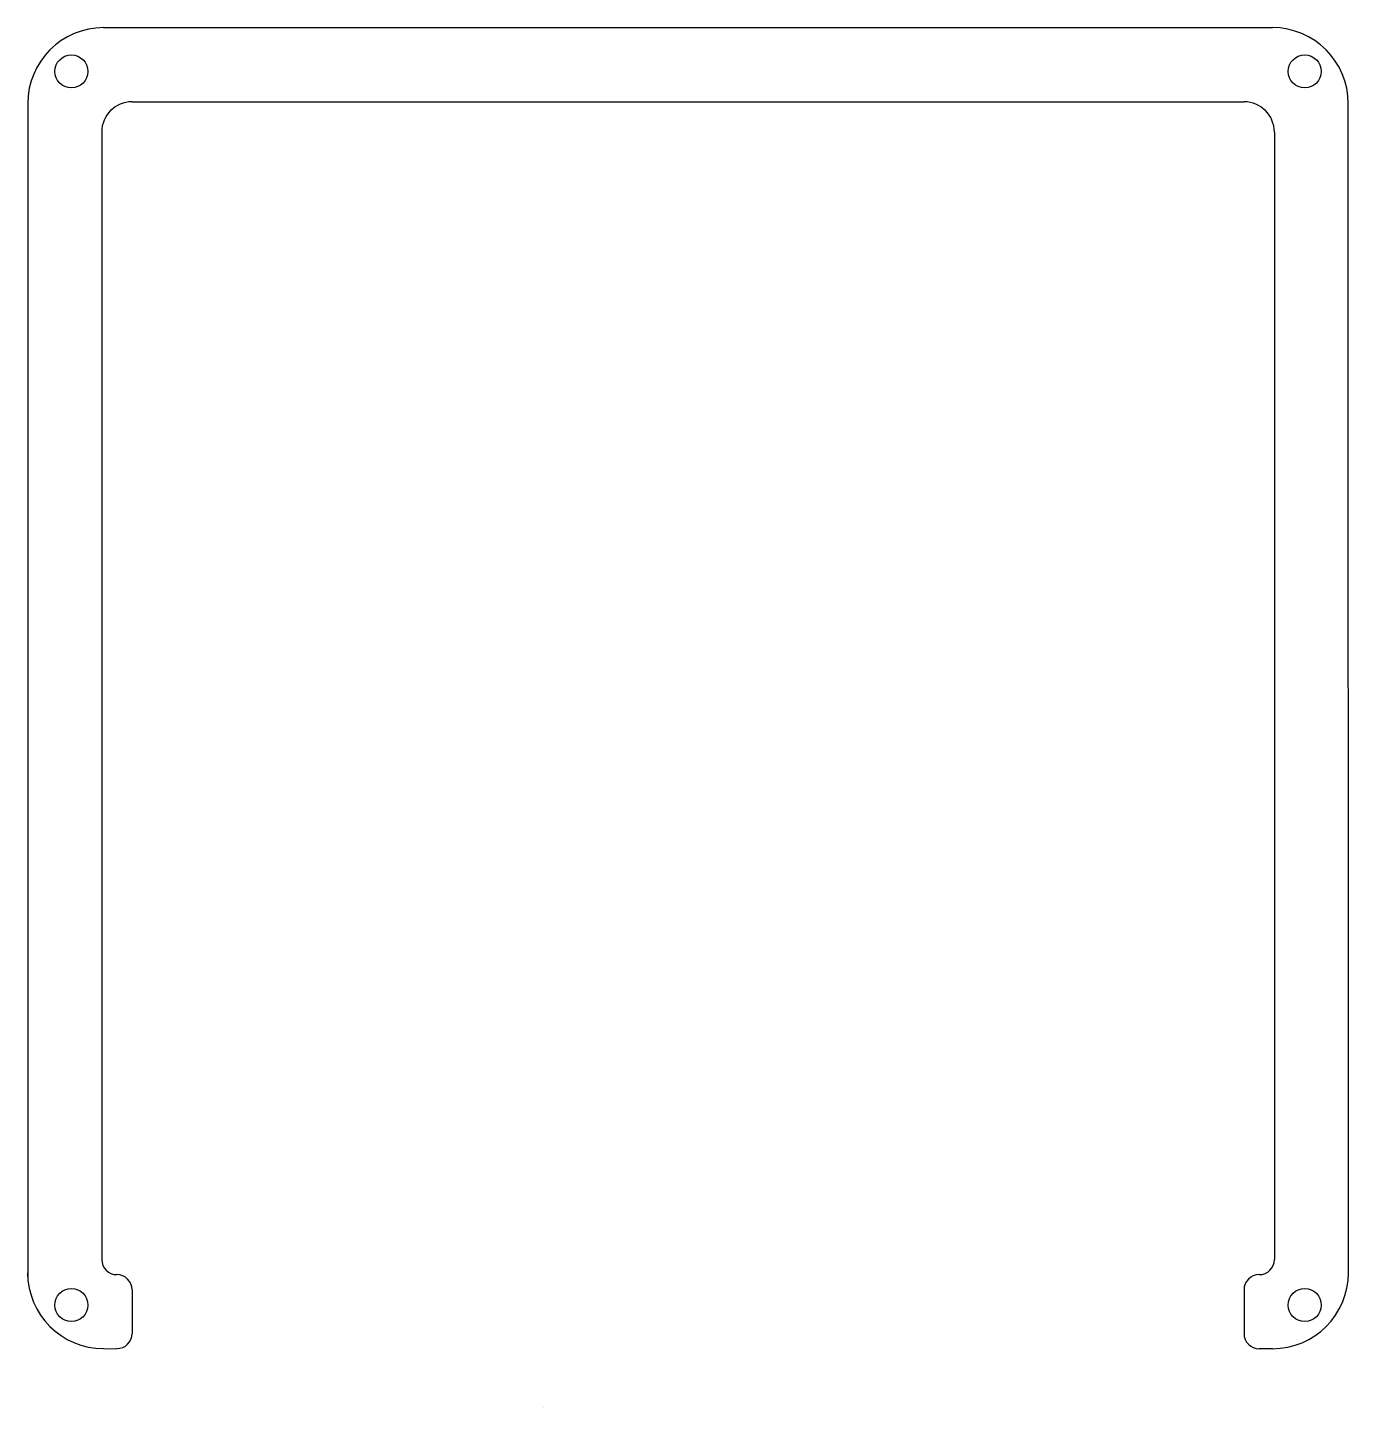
# Model space of a CAD drawing. Header units: inches. Extents: x 7.5 to 94.5, y 2.2 to 93.1.
import ezdxf

# ---------------------------------------------------------------- set-up
doc = ezdxf.new("R2010")
doc.units = ezdxf.units.IN
doc.header["$MEASUREMENT"] = 0

msp = doc.modelspace()

# ---------------------------------------------------------------- linework, layer by layer
for p, q in [((12.507, 93.093), (89.532, 93.097)), ((14.381, 88.211), (87.661, 88.211)), ((7.507, 88.093), (7.507, 10.73)), ((94.541, 11.053), (94.532, 88.097)), ((12.381, 86.211), (12.381, 11.931)), ((89.661, 86.211), (89.661, 11.931)), ((14.381, 9.931), (14.381, 7.059)), ((87.661, 9.931), (87.661, 7.053)), ((12.496, 6.059), (13.381, 6.053)), ((89.541, 6.053), (88.661, 6.053)), ((41.496, 2.185), (41.496, 2.185))]:
    msp.add_line(p, q)
for centre in [(10.381, 90.211), (91.661, 90.211), (10.381, 8.931), (91.661, 8.931)]:
    msp.add_circle(centre, 1.09)
for centre, radius, start, end in [((12.507, 88.093), 5, 90, 180), ((89.532, 88.097), 5, 0, 90), ((14.381, 86.211), 2, 90, 180), ((87.661, 86.211), 2, 0, 90), ((13.381, 11.931), 1, 180, 270), ((88.661, 11.931), 1, 270, 0), ((12.496, 11.059), 5, 180, 270), ((13.381, 9.931), 1, 360, 90), ((88.661, 9.931), 1, 90, 180), ((89.541, 11.053), 5, 270, 0), ((13.381, 7.059), 1, 270, 0), ((88.661, 7.053), 1, 180, 270)]:
    msp.add_arc(centre, radius, start, end)

doc.saveas('drawing.dxf')
